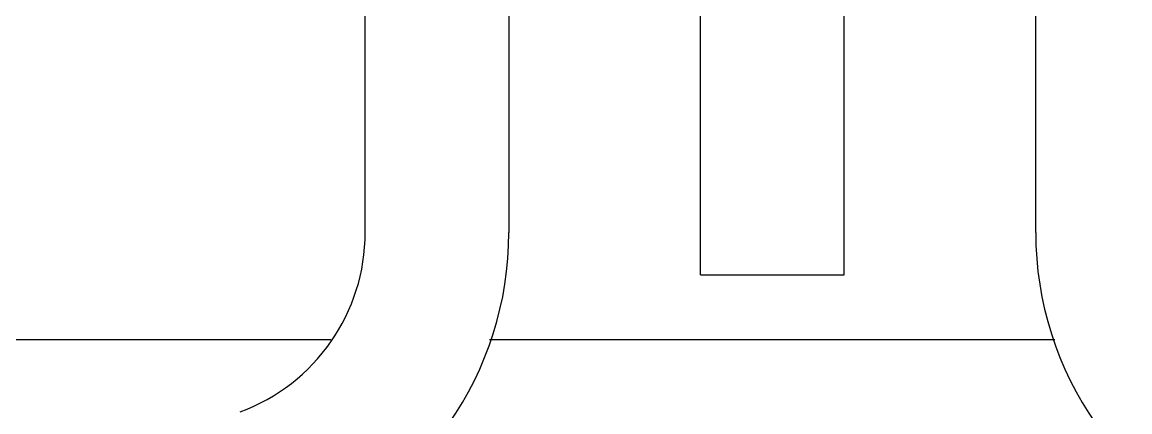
# Model space of a CAD drawing. Extents: x 4995099 to 5303443, y 4627657 to 4889583.
# Drawn here: x 5021018 to 5021690, y 4731800 to 4732036 of the extents above; entities that cross this region are included whole.
import ezdxf

# ---------------------------------------------------------------- set-up
doc = ezdxf.new("R2010")
doc.units = 0
doc.header["$LTSCALE"] = 1000
doc.header["$MEASUREMENT"] = 0
doc.layers.get('0').update_dxf_attribs({"color": 4, "linetype": 'CONTINUOUS'})

msp = doc.modelspace()

# ---------------------------------------------------------------- linework, layer by layer
at = {"linetype": 'Continuous'}
for p, q in [((5021429.53, 4731883.02), (5021429.53, 4732641.79)), ((5021226.28, 4731908.73), (5021226.28, 4732478.34)), ((5021313.4, 4732478.34), (5021313.4, 4731908.73)), ((5021632.84, 4731908.73), (5021632.84, 4732478.34)), ((5021516.65, 4731883.02), (5021516.65, 4732396.38)), ((5021429.53, 4731883.02), (5021516.65, 4731883.02)), ((5020638.22, 4731843.82), (5021205.42, 4731843.82)), ((5021301.71, 4731843.82), (5021644.52, 4731843.82))]:
    msp.add_line(p, q, dxfattribs=at)
for centre, radius, start, end in [((5021110.12, 4731908.73), 116.16, 290.31751, 0), ((5021110.12, 4731908.73), 203.28, 290.31751, 0), ((5021836.12, 4731908.73), 203.28, 180, 249.68249)]:
    msp.add_arc(centre, radius, start, end, dxfattribs=at)

doc.saveas('drawing.dxf')
